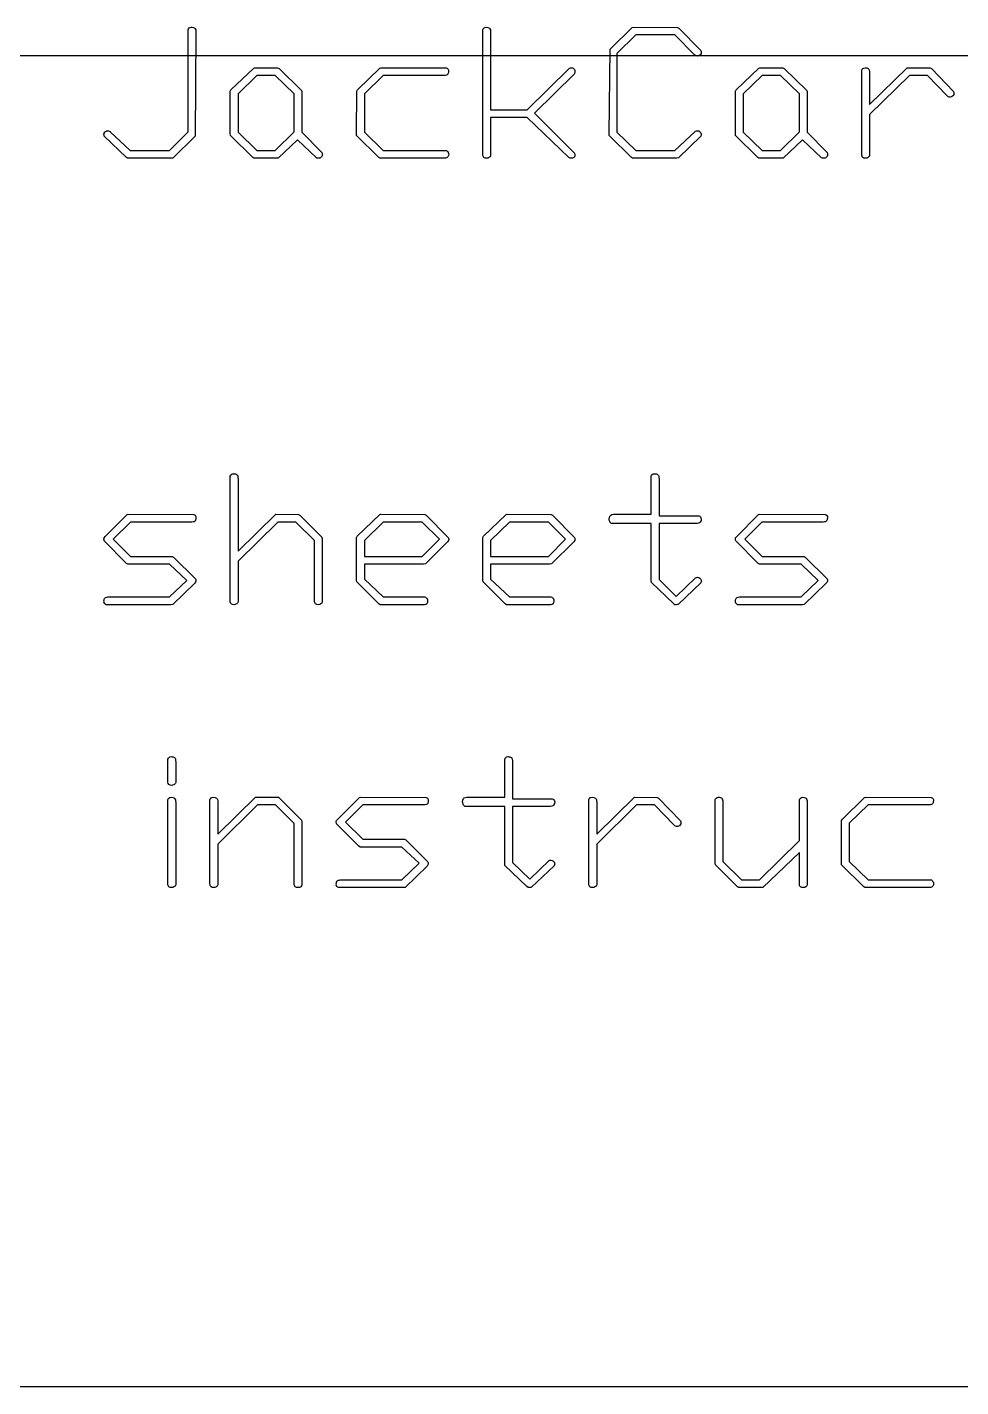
# Model space of a CAD drawing. Header units: millimetres. Extents: x -2305 to 1184, y -190 to 1638.
# Drawn here: x -1711.5 to -1667, y 612.7 to 677.5 of the extents above; entities that cross this region are included whole.
import ezdxf

# ---------------------------------------------------------------- set-up
doc = ezdxf.new("R2010")
doc.units = ezdxf.units.MM

msp = doc.modelspace()

# ---------------------------------------------------------------- linework, layer by layer
at = {"color": 7, "linetype": 'Continuous'}
for p, q in [((-1755.869, 676.114), (-1503.14, 676.114)), ((-1503.14, 612.731), (-1755.869, 612.731))]:
    msp.add_line(p, q, dxfattribs=at)
at = {"color": 7, "linetype": 'Continuous', "flags": 128}
for points in [[(-1703.501, 677.419), (-1703.478, 677.389), (-1703.461, 677.343), (-1703.451, 677.284), (-1703.448, 677.211), (-1703.448, 677.211), (-1703.483, 672.27), (-1703.483, 672.27), (-1704.55, 671.236), (-1704.55, 671.236), (-1704.636, 671.228), (-1704.636, 671.228), (-1706.709, 671.228), (-1706.709, 671.228), (-1706.761, 671.262), (-1706.761, 671.262), (-1707.821, 672.279), (-1707.821, 672.279), (-1707.826, 672.312), (-1707.829, 672.362), (-1707.829, 672.362), (-1707.826, 672.398), (-1707.821, 672.42), (-1707.821, 672.42), (-1707.794, 672.465), (-1707.757, 672.499), (-1707.712, 672.523), (-1707.656, 672.536), (-1707.656, 672.536), (-1707.614, 672.532), (-1707.576, 672.519), (-1707.54, 672.5), (-1707.509, 672.471), (-1707.509, 672.471), (-1706.573, 671.599), (-1706.573, 671.599), (-1704.711, 671.599), (-1704.711, 671.599), (-1703.819, 672.479), (-1703.819, 672.479), (-1703.819, 677.347), (-1703.819, 677.347), (-1703.801, 677.392), (-1703.77, 677.427), (-1703.73, 677.451), (-1703.678, 677.465), (-1703.678, 677.465), (-1703.62, 677.463), (-1703.571, 677.454), (-1703.531, 677.44), (-1703.501, 677.419)], [(-1689.472, 677.418), (-1689.447, 677.388), (-1689.428, 677.342), (-1689.418, 677.283), (-1689.414, 677.21), (-1689.414, 677.21), (-1689.414, 673.53), (-1689.414, 673.53), (-1687.671, 673.53), (-1687.671, 673.53), (-1685.667, 675.509), (-1685.667, 675.509), (-1685.604, 675.529), (-1685.572, 675.535), (-1685.572, 675.535), (-1685.542, 675.532), (-1685.52, 675.527), (-1685.52, 675.527), (-1685.48, 675.509), (-1685.448, 675.484), (-1685.423, 675.449), (-1685.407, 675.406), (-1685.407, 675.406), (-1685.408, 675.351), (-1685.412, 675.307), (-1685.416, 675.275), (-1685.425, 675.252), (-1685.425, 675.252), (-1687.327, 673.365), (-1687.327, 673.365), (-1685.425, 671.471), (-1685.425, 671.471), (-1685.405, 671.409), (-1685.399, 671.377), (-1685.399, 671.377), (-1685.401, 671.351), (-1685.407, 671.333), (-1685.407, 671.333), (-1685.427, 671.295), (-1685.452, 671.265), (-1685.484, 671.243), (-1685.521, 671.228), (-1685.521, 671.228), (-1685.58, 671.229), (-1685.626, 671.235), (-1685.662, 671.242), (-1685.686, 671.254), (-1685.686, 671.254), (-1687.671, 673.159), (-1687.671, 673.159), (-1689.414, 673.159), (-1689.414, 673.159), (-1689.414, 671.362), (-1689.414, 671.362), (-1689.424, 671.329), (-1689.443, 671.299), (-1689.472, 671.271), (-1689.512, 671.244), (-1689.512, 671.244), (-1689.547, 671.233), (-1689.6, 671.228), (-1689.6, 671.228), (-1689.678, 671.237), (-1689.737, 671.266), (-1689.758, 671.29), (-1689.773, 671.323), (-1689.782, 671.364), (-1689.786, 671.415), (-1689.786, 671.415), (-1689.786, 677.347), (-1689.786, 677.347), (-1689.764, 677.392), (-1689.73, 677.427), (-1689.688, 677.451), (-1689.635, 677.465), (-1689.635, 677.465), (-1689.541, 677.454), (-1689.472, 677.418)], [(-1680.453, 677.413), (-1679.402, 676.348), (-1679.402, 676.348), (-1679.389, 676.311), (-1679.385, 676.27), (-1679.385, 676.27), (-1679.387, 676.233), (-1679.393, 676.21), (-1679.393, 676.21), (-1679.42, 676.164), (-1679.457, 676.128), (-1679.503, 676.102), (-1679.559, 676.088), (-1679.559, 676.088), (-1679.643, 676.114), (-1679.706, 676.157), (-1679.706, 676.157), (-1680.642, 677.094), (-1680.642, 677.094), (-1682.507, 677.094), (-1682.507, 677.094), (-1683.4, 676.219), (-1683.4, 676.219), (-1683.4, 672.466), (-1683.4, 672.466), (-1682.507, 671.599), (-1682.507, 671.599), (-1680.642, 671.599), (-1680.642, 671.599), (-1679.654, 672.511), (-1679.654, 672.511), (-1679.614, 672.53), (-1679.567, 672.536), (-1679.567, 672.536), (-1679.507, 672.523), (-1679.446, 672.486), (-1679.42, 672.459), (-1679.4, 672.428), (-1679.388, 672.393), (-1679.385, 672.354), (-1679.385, 672.354), (-1679.402, 672.271), (-1679.402, 672.271), (-1680.473, 671.244), (-1680.473, 671.244), (-1680.543, 671.228), (-1680.543, 671.228), (-1682.658, 671.228), (-1682.658, 671.228), (-1682.71, 671.262), (-1682.71, 671.262), (-1683.771, 672.302), (-1683.771, 672.302), (-1683.771, 672.387), (-1683.771, 672.387), (-1683.728, 676.425), (-1683.728, 676.425), (-1682.668, 677.448), (-1682.668, 677.448), (-1682.616, 677.465), (-1682.616, 677.465), (-1680.514, 677.457), (-1680.514, 677.457), (-1680.453, 677.413)], [(-1699.487, 675.501), (-1698.416, 674.451), (-1698.416, 674.451), (-1698.399, 674.4), (-1698.399, 674.4), (-1698.399, 672.473), (-1698.399, 672.473), (-1697.453, 671.493), (-1697.453, 671.493), (-1697.434, 671.431), (-1697.428, 671.399), (-1697.428, 671.399), (-1697.43, 671.37), (-1697.436, 671.348), (-1697.436, 671.348), (-1697.456, 671.305), (-1697.481, 671.271), (-1697.512, 671.246), (-1697.55, 671.228), (-1697.55, 671.228), (-1697.609, 671.229), (-1697.655, 671.233), (-1697.691, 671.237), (-1697.714, 671.244), (-1697.714, 671.244), (-1698.618, 672.096), (-1698.618, 672.096), (-1699.538, 671.236), (-1699.538, 671.236), (-1699.6, 671.228), (-1699.6, 671.228), (-1700.694, 671.228), (-1700.694, 671.228), (-1700.746, 671.262), (-1700.746, 671.262), (-1701.806, 672.312), (-1701.806, 672.312), (-1701.814, 672.396), (-1701.814, 672.396), (-1701.814, 674.426), (-1701.814, 674.426), (-1701.78, 674.486), (-1701.78, 674.486), (-1700.699, 675.517), (-1700.699, 675.517), (-1700.646, 675.535), (-1700.646, 675.535), (-1699.558, 675.527), (-1699.558, 675.527), (-1699.487, 675.501)], [(-1691.526, 675.525), (-1691.49, 675.509), (-1691.46, 675.486), (-1691.438, 675.457), (-1691.422, 675.42), (-1691.422, 675.42), (-1691.423, 675.362), (-1691.427, 675.312), (-1691.435, 675.269), (-1691.447, 675.234), (-1691.447, 675.234), (-1691.482, 675.203), (-1691.524, 675.181), (-1691.572, 675.168), (-1691.629, 675.163), (-1691.629, 675.163), (-1694.535, 675.163), (-1694.535, 675.163), (-1695.429, 674.291), (-1695.429, 674.291), (-1695.429, 672.472), (-1695.429, 672.472), (-1694.535, 671.599), (-1694.535, 671.599), (-1691.561, 671.599), (-1691.561, 671.599), (-1691.52, 671.59), (-1691.487, 671.57), (-1691.46, 671.541), (-1691.439, 671.502), (-1691.439, 671.502), (-1691.419, 671.458), (-1691.413, 671.414), (-1691.413, 671.414), (-1691.423, 671.352), (-1691.453, 671.29), (-1691.477, 671.263), (-1691.513, 671.243), (-1691.558, 671.232), (-1691.614, 671.228), (-1691.614, 671.228), (-1694.686, 671.228), (-1694.686, 671.228), (-1694.738, 671.262), (-1694.738, 671.262), (-1695.8, 672.312), (-1695.8, 672.312), (-1695.8, 672.396), (-1695.8, 672.396), (-1695.792, 674.426), (-1695.792, 674.426), (-1695.757, 674.486), (-1695.757, 674.486), (-1694.697, 675.517), (-1694.697, 675.517), (-1694.645, 675.535), (-1694.645, 675.535), (-1691.526, 675.525)], [(-1675.43, 675.501), (-1674.359, 674.451), (-1674.359, 674.451), (-1674.341, 674.4), (-1674.341, 674.4), (-1674.341, 672.473), (-1674.341, 672.473), (-1673.396, 671.493), (-1673.396, 671.493), (-1673.376, 671.431), (-1673.37, 671.399), (-1673.37, 671.399), (-1673.373, 671.37), (-1673.378, 671.348), (-1673.378, 671.348), (-1673.398, 671.305), (-1673.424, 671.271), (-1673.455, 671.246), (-1673.492, 671.228), (-1673.492, 671.228), (-1673.551, 671.229), (-1673.598, 671.233), (-1673.634, 671.237), (-1673.657, 671.244), (-1673.657, 671.244), (-1674.561, 672.096), (-1674.561, 672.096), (-1675.481, 671.236), (-1675.481, 671.236), (-1675.542, 671.228), (-1675.542, 671.228), (-1676.636, 671.228), (-1676.636, 671.228), (-1676.688, 671.262), (-1676.688, 671.262), (-1677.749, 672.312), (-1677.749, 672.312), (-1677.757, 672.396), (-1677.757, 672.396), (-1677.757, 674.426), (-1677.757, 674.426), (-1677.722, 674.486), (-1677.722, 674.486), (-1676.642, 675.517), (-1676.642, 675.517), (-1676.589, 675.535), (-1676.589, 675.535), (-1675.5, 675.527), (-1675.5, 675.527), (-1675.43, 675.501)], [(-1668.422, 675.491), (-1667.373, 674.4), (-1667.373, 674.4), (-1667.361, 674.354), (-1667.356, 674.32), (-1667.356, 674.32), (-1667.358, 674.283), (-1667.364, 674.259), (-1667.364, 674.259), (-1667.391, 674.211), (-1667.428, 674.174), (-1667.474, 674.148), (-1667.53, 674.134), (-1667.53, 674.134), (-1667.572, 674.138), (-1667.61, 674.151), (-1667.645, 674.169), (-1667.677, 674.197), (-1667.677, 674.197), (-1668.614, 675.163), (-1668.614, 675.163), (-1669.472, 675.163), (-1669.472, 675.163), (-1671.371, 673.303), (-1671.371, 673.303), (-1671.371, 671.364), (-1671.371, 671.364), (-1671.381, 671.331), (-1671.4, 671.301), (-1671.429, 671.272), (-1671.469, 671.246), (-1671.469, 671.246), (-1671.504, 671.233), (-1671.557, 671.228), (-1671.557, 671.228), (-1671.635, 671.237), (-1671.694, 671.266), (-1671.715, 671.29), (-1671.73, 671.323), (-1671.739, 671.365), (-1671.743, 671.416), (-1671.743, 671.416), (-1671.743, 675.415), (-1671.743, 675.415), (-1671.723, 675.46), (-1671.689, 675.496), (-1671.643, 675.521), (-1671.584, 675.535), (-1671.584, 675.535), (-1671.502, 675.524), (-1671.434, 675.491), (-1671.406, 675.46), (-1671.386, 675.416), (-1671.375, 675.355), (-1671.371, 675.279), (-1671.371, 675.279), (-1671.371, 673.779), (-1671.371, 673.779), (-1669.577, 675.535), (-1669.577, 675.535), (-1668.484, 675.525), (-1668.484, 675.525), (-1668.422, 675.491)], [(-1698.77, 674.29), (-1699.673, 675.163), (-1699.673, 675.163), (-1700.541, 675.163), (-1700.541, 675.163), (-1701.443, 674.298), (-1701.443, 674.298), (-1701.443, 672.473), (-1701.443, 672.473), (-1700.541, 671.599), (-1700.541, 671.599), (-1699.673, 671.599), (-1699.673, 671.599), (-1698.77, 672.482), (-1698.77, 672.482), (-1698.77, 674.29)], [(-1674.713, 674.29), (-1675.615, 675.163), (-1675.615, 675.163), (-1676.483, 675.163), (-1676.483, 675.163), (-1677.386, 674.298), (-1677.386, 674.298), (-1677.386, 672.473), (-1677.386, 672.473), (-1676.483, 671.599), (-1676.483, 671.599), (-1675.615, 671.599), (-1675.615, 671.599), (-1674.713, 672.482), (-1674.713, 672.482), (-1674.713, 674.29)], [(-1701.497, 656.159), (-1701.473, 656.129), (-1701.456, 656.084), (-1701.447, 656.025), (-1701.443, 655.95), (-1701.443, 655.95), (-1701.443, 652.521), (-1701.443, 652.521), (-1699.641, 654.276), (-1699.641, 654.276), (-1698.559, 654.268), (-1698.559, 654.268), (-1698.499, 654.233), (-1698.499, 654.233), (-1697.451, 653.184), (-1697.451, 653.184), (-1697.434, 653.108), (-1697.434, 653.108), (-1697.434, 650.107), (-1697.434, 650.107), (-1697.456, 650.046), (-1697.493, 650.004), (-1697.548, 649.978), (-1697.619, 649.97), (-1697.619, 649.97), (-1697.692, 649.98), (-1697.753, 650.011), (-1697.776, 650.037), (-1697.792, 650.069), (-1697.801, 650.109), (-1697.805, 650.156), (-1697.805, 650.156), (-1697.805, 653.021), (-1697.805, 653.021), (-1698.695, 653.905), (-1698.695, 653.905), (-1699.551, 653.905), (-1699.551, 653.905), (-1701.443, 652.044), (-1701.443, 652.044), (-1701.443, 650.105), (-1701.443, 650.105), (-1701.452, 650.073), (-1701.472, 650.043), (-1701.501, 650.014), (-1701.541, 649.987), (-1701.541, 649.987), (-1701.575, 649.974), (-1701.629, 649.97), (-1701.629, 649.97), (-1701.707, 649.979), (-1701.766, 650.008), (-1701.787, 650.031), (-1701.802, 650.065), (-1701.811, 650.105), (-1701.814, 650.156), (-1701.814, 650.156), (-1701.814, 656.088), (-1701.814, 656.088), (-1701.792, 656.134), (-1701.759, 656.168), (-1701.717, 656.193), (-1701.664, 656.207), (-1701.664, 656.207), (-1701.61, 656.203), (-1701.564, 656.195), (-1701.527, 656.18), (-1701.497, 656.159)], [(-1681.45, 656.159), (-1681.425, 656.128), (-1681.409, 656.083), (-1681.399, 656.022), (-1681.395, 655.947), (-1681.395, 655.947), (-1681.395, 654.202), (-1681.395, 654.202), (-1679.507, 654.202), (-1679.507, 654.202), (-1679.46, 654.179), (-1679.424, 654.145), (-1679.399, 654.102), (-1679.385, 654.048), (-1679.385, 654.048), (-1679.397, 653.97), (-1679.437, 653.898), (-1679.471, 653.869), (-1679.517, 653.848), (-1679.58, 653.835), (-1679.655, 653.831), (-1679.655, 653.831), (-1681.395, 653.831), (-1681.395, 653.831), (-1681.395, 651.161), (-1681.395, 651.161), (-1680.572, 650.363), (-1680.572, 650.363), (-1679.654, 651.252), (-1679.654, 651.252), (-1679.614, 651.271), (-1679.567, 651.277), (-1679.567, 651.277), (-1679.507, 651.264), (-1679.446, 651.227), (-1679.42, 651.201), (-1679.4, 651.169), (-1679.388, 651.134), (-1679.385, 651.095), (-1679.385, 651.095), (-1679.402, 651.013), (-1679.402, 651.013), (-1680.485, 649.986), (-1680.485, 649.986), (-1680.521, 649.974), (-1680.58, 649.97), (-1680.58, 649.97), (-1680.649, 649.97), (-1680.649, 649.97), (-1680.711, 650.02), (-1680.711, 650.02), (-1681.757, 651.029), (-1681.757, 651.029), (-1681.767, 651.112), (-1681.767, 651.112), (-1681.767, 653.831), (-1681.767, 653.831), (-1683.624, 653.831), (-1683.624, 653.831), (-1683.661, 653.838), (-1683.694, 653.857), (-1683.721, 653.89), (-1683.746, 653.936), (-1683.746, 653.936), (-1683.764, 653.998), (-1683.771, 654.053), (-1683.771, 654.053), (-1683.76, 654.135), (-1683.724, 654.207), (-1683.69, 654.237), (-1683.638, 654.259), (-1683.567, 654.272), (-1683.478, 654.276), (-1683.478, 654.276), (-1681.767, 654.276), (-1681.767, 654.276), (-1681.767, 656.09), (-1681.767, 656.09), (-1681.748, 656.135), (-1681.717, 656.17), (-1681.675, 656.193), (-1681.622, 656.207), (-1681.622, 656.207), (-1681.567, 656.203), (-1681.519, 656.195), (-1681.481, 656.18), (-1681.45, 656.159)], [(-1703.544, 654.267), (-1703.49, 654.227), (-1703.448, 654.161), (-1703.448, 654.161), (-1703.449, 654.096), (-1703.455, 654.044), (-1703.463, 654.004), (-1703.475, 653.976), (-1703.475, 653.976), (-1703.501, 653.944), (-1703.54, 653.922), (-1703.588, 653.91), (-1703.649, 653.905), (-1703.649, 653.905), (-1706.566, 653.905), (-1706.566, 653.905), (-1707.386, 653.088), (-1707.386, 653.088), (-1706.562, 652.271), (-1706.562, 652.271), (-1704.576, 652.271), (-1704.576, 652.271), (-1704.515, 652.238), (-1704.515, 652.238), (-1703.465, 651.201), (-1703.465, 651.201), (-1703.453, 651.154), (-1703.448, 651.116), (-1703.448, 651.116), (-1703.453, 651.092), (-1703.465, 651.049), (-1703.465, 651.049), (-1703.508, 650.989), (-1703.508, 650.989), (-1704.551, 649.978), (-1704.551, 649.978), (-1704.638, 649.97), (-1704.638, 649.97), (-1707.724, 649.97), (-1707.724, 649.97), (-1707.757, 649.987), (-1707.785, 650.011), (-1707.809, 650.044), (-1707.829, 650.085), (-1707.829, 650.085), (-1707.821, 650.12), (-1707.829, 650.155), (-1707.829, 650.155), (-1707.825, 650.201), (-1707.816, 650.24), (-1707.8, 650.271), (-1707.777, 650.297), (-1707.744, 650.317), (-1707.698, 650.33), (-1707.64, 650.339), (-1707.568, 650.341), (-1707.568, 650.341), (-1704.703, 650.341), (-1704.703, 650.341), (-1703.885, 651.125), (-1703.885, 651.125), (-1704.702, 651.9), (-1704.702, 651.9), (-1706.691, 651.9), (-1706.691, 651.9), (-1706.752, 651.935), (-1706.752, 651.935), (-1707.811, 653.01), (-1707.811, 653.01), (-1707.824, 653.045), (-1707.829, 653.096), (-1707.829, 653.096), (-1707.826, 653.133), (-1707.819, 653.158), (-1707.819, 653.158), (-1707.767, 653.218), (-1707.767, 653.218), (-1706.723, 654.259), (-1706.723, 654.259), (-1706.671, 654.276), (-1706.671, 654.276), (-1703.544, 654.267)], [(-1692.482, 654.233), (-1691.431, 653.166), (-1691.431, 653.166), (-1691.418, 653.138), (-1691.413, 653.088), (-1691.413, 653.088), (-1691.416, 653.045), (-1691.422, 653.019), (-1691.422, 653.019), (-1691.466, 652.958), (-1691.466, 652.958), (-1692.524, 651.918), (-1692.524, 651.918), (-1692.611, 651.9), (-1692.611, 651.9), (-1695.429, 651.9), (-1695.429, 651.9), (-1695.429, 651.19), (-1695.429, 651.19), (-1694.535, 650.341), (-1694.535, 650.341), (-1692.56, 650.341), (-1692.56, 650.341), (-1692.517, 650.322), (-1692.482, 650.3), (-1692.458, 650.276), (-1692.442, 650.248), (-1692.426, 650.196), (-1692.42, 650.155), (-1692.42, 650.155), (-1692.429, 650.074), (-1692.455, 650.016), (-1692.498, 649.981), (-1692.56, 649.97), (-1692.56, 649.97), (-1694.679, 649.97), (-1694.679, 649.97), (-1694.732, 650.003), (-1694.732, 650.003), (-1695.792, 651.053), (-1695.792, 651.053), (-1695.8, 651.138), (-1695.8, 651.138), (-1695.8, 653.167), (-1695.8, 653.167), (-1695.765, 653.227), (-1695.765, 653.227), (-1694.697, 654.259), (-1694.697, 654.259), (-1694.645, 654.276), (-1694.645, 654.276), (-1692.542, 654.268), (-1692.542, 654.268), (-1692.482, 654.233)], [(-1691.857, 653.093), (-1692.671, 653.905), (-1692.671, 653.905), (-1694.535, 653.905), (-1694.535, 653.905), (-1695.429, 653.023), (-1695.429, 653.023), (-1695.429, 652.271), (-1695.429, 652.271), (-1692.68, 652.271), (-1692.68, 652.271), (-1691.857, 653.093)], [(-1686.468, 654.233), (-1685.416, 653.166), (-1685.416, 653.166), (-1685.404, 653.138), (-1685.399, 653.088), (-1685.399, 653.088), (-1685.401, 653.045), (-1685.407, 653.019), (-1685.407, 653.019), (-1685.451, 652.958), (-1685.451, 652.958), (-1686.509, 651.918), (-1686.509, 651.918), (-1686.596, 651.9), (-1686.596, 651.9), (-1689.414, 651.9), (-1689.414, 651.9), (-1689.414, 651.19), (-1689.414, 651.19), (-1688.521, 650.341), (-1688.521, 650.341), (-1686.545, 650.341), (-1686.545, 650.341), (-1686.502, 650.322), (-1686.468, 650.3), (-1686.443, 650.276), (-1686.428, 650.248), (-1686.412, 650.196), (-1686.406, 650.155), (-1686.406, 650.155), (-1686.414, 650.074), (-1686.441, 650.016), (-1686.484, 649.981), (-1686.545, 649.97), (-1686.545, 649.97), (-1688.665, 649.97), (-1688.665, 649.97), (-1688.717, 650.003), (-1688.717, 650.003), (-1689.778, 651.053), (-1689.778, 651.053), (-1689.786, 651.138), (-1689.786, 651.138), (-1689.786, 653.167), (-1689.786, 653.167), (-1689.751, 653.227), (-1689.751, 653.227), (-1688.682, 654.259), (-1688.682, 654.259), (-1688.63, 654.276), (-1688.63, 654.276), (-1686.528, 654.268), (-1686.528, 654.268), (-1686.468, 654.233)], [(-1685.842, 653.093), (-1686.657, 653.905), (-1686.657, 653.905), (-1688.521, 653.905), (-1688.521, 653.905), (-1689.414, 653.023), (-1689.414, 653.023), (-1689.414, 652.271), (-1689.414, 652.271), (-1686.666, 652.271), (-1686.666, 652.271), (-1685.842, 653.093)], [(-1673.472, 654.267), (-1673.418, 654.227), (-1673.376, 654.161), (-1673.376, 654.161), (-1673.377, 654.096), (-1673.383, 654.044), (-1673.391, 654.004), (-1673.403, 653.976), (-1673.403, 653.976), (-1673.43, 653.944), (-1673.468, 653.922), (-1673.517, 653.91), (-1673.577, 653.905), (-1673.577, 653.905), (-1676.495, 653.905), (-1676.495, 653.905), (-1677.314, 653.088), (-1677.314, 653.088), (-1676.49, 652.271), (-1676.49, 652.271), (-1674.504, 652.271), (-1674.504, 652.271), (-1674.444, 652.238), (-1674.444, 652.238), (-1673.394, 651.201), (-1673.394, 651.201), (-1673.381, 651.154), (-1673.376, 651.116), (-1673.376, 651.116), (-1673.381, 651.092), (-1673.394, 651.049), (-1673.394, 651.049), (-1673.436, 650.989), (-1673.436, 650.989), (-1674.479, 649.978), (-1674.479, 649.978), (-1674.566, 649.97), (-1674.566, 649.97), (-1677.653, 649.97), (-1677.653, 649.97), (-1677.685, 649.987), (-1677.713, 650.011), (-1677.737, 650.044), (-1677.757, 650.085), (-1677.757, 650.085), (-1677.749, 650.12), (-1677.757, 650.155), (-1677.757, 650.155), (-1677.753, 650.201), (-1677.744, 650.24), (-1677.728, 650.271), (-1677.705, 650.297), (-1677.672, 650.317), (-1677.626, 650.33), (-1677.568, 650.339), (-1677.496, 650.341), (-1677.496, 650.341), (-1674.631, 650.341), (-1674.631, 650.341), (-1673.814, 651.125), (-1673.814, 651.125), (-1674.63, 651.9), (-1674.63, 651.9), (-1676.619, 651.9), (-1676.619, 651.9), (-1676.68, 651.935), (-1676.68, 651.935), (-1677.74, 653.01), (-1677.74, 653.01), (-1677.752, 653.045), (-1677.757, 653.096), (-1677.757, 653.096), (-1677.755, 653.133), (-1677.748, 653.158), (-1677.748, 653.158), (-1677.695, 653.218), (-1677.695, 653.218), (-1676.651, 654.259), (-1676.651, 654.259), (-1676.599, 654.276), (-1676.599, 654.276), (-1673.472, 654.267)], [(-1704.467, 642.688), (-1704.443, 642.657), (-1704.426, 642.612), (-1704.417, 642.551), (-1704.413, 642.476), (-1704.413, 642.476), (-1704.413, 641.507), (-1704.413, 641.507), (-1704.428, 641.468), (-1704.449, 641.435), (-1704.474, 641.411), (-1704.503, 641.393), (-1704.557, 641.375), (-1704.599, 641.368), (-1704.599, 641.368), (-1704.68, 641.377), (-1704.738, 641.405), (-1704.773, 641.451), (-1704.784, 641.516), (-1704.784, 641.516), (-1704.784, 642.615), (-1704.784, 642.615), (-1704.762, 642.661), (-1704.729, 642.697), (-1704.687, 642.723), (-1704.634, 642.737), (-1704.634, 642.737), (-1704.58, 642.733), (-1704.534, 642.725), (-1704.497, 642.709), (-1704.467, 642.688)], [(-1688.429, 642.689), (-1688.405, 642.658), (-1688.389, 642.613), (-1688.378, 642.552), (-1688.375, 642.477), (-1688.375, 642.477), (-1688.375, 640.732), (-1688.375, 640.732), (-1686.486, 640.732), (-1686.486, 640.732), (-1686.44, 640.709), (-1686.404, 640.675), (-1686.378, 640.632), (-1686.364, 640.578), (-1686.364, 640.578), (-1686.377, 640.5), (-1686.417, 640.428), (-1686.45, 640.399), (-1686.497, 640.378), (-1686.559, 640.365), (-1686.635, 640.361), (-1686.635, 640.361), (-1688.375, 640.361), (-1688.375, 640.361), (-1688.375, 637.691), (-1688.375, 637.691), (-1687.551, 636.893), (-1687.551, 636.893), (-1686.633, 637.782), (-1686.633, 637.782), (-1686.594, 637.801), (-1686.546, 637.807), (-1686.546, 637.807), (-1686.486, 637.794), (-1686.426, 637.757), (-1686.399, 637.731), (-1686.379, 637.699), (-1686.368, 637.665), (-1686.364, 637.625), (-1686.364, 637.625), (-1686.382, 637.543), (-1686.382, 637.543), (-1687.464, 636.516), (-1687.464, 636.516), (-1687.5, 636.504), (-1687.559, 636.5), (-1687.559, 636.5), (-1687.629, 636.5), (-1687.629, 636.5), (-1687.69, 636.55), (-1687.69, 636.55), (-1688.737, 637.559), (-1688.737, 637.559), (-1688.746, 637.642), (-1688.746, 637.642), (-1688.746, 640.361), (-1688.746, 640.361), (-1690.604, 640.361), (-1690.604, 640.361), (-1690.641, 640.368), (-1690.673, 640.387), (-1690.701, 640.42), (-1690.725, 640.466), (-1690.725, 640.466), (-1690.744, 640.528), (-1690.751, 640.584), (-1690.751, 640.584), (-1690.739, 640.665), (-1690.703, 640.737), (-1690.67, 640.767), (-1690.618, 640.789), (-1690.547, 640.802), (-1690.457, 640.806), (-1690.457, 640.806), (-1688.746, 640.806), (-1688.746, 640.806), (-1688.746, 642.62), (-1688.746, 642.62), (-1688.728, 642.665), (-1688.696, 642.7), (-1688.655, 642.723), (-1688.601, 642.737), (-1688.601, 642.737), (-1688.547, 642.733), (-1688.499, 642.725), (-1688.461, 642.71), (-1688.429, 642.689)], [(-1704.471, 640.759), (-1704.446, 640.729), (-1704.427, 640.683), (-1704.417, 640.624), (-1704.413, 640.55), (-1704.413, 640.55), (-1704.413, 636.637), (-1704.413, 636.637), (-1704.422, 636.603), (-1704.442, 636.573), (-1704.471, 636.544), (-1704.511, 636.517), (-1704.511, 636.517), (-1704.545, 636.504), (-1704.599, 636.5), (-1704.599, 636.5), (-1704.677, 636.509), (-1704.736, 636.538), (-1704.757, 636.561), (-1704.772, 636.595), (-1704.781, 636.637), (-1704.784, 636.688), (-1704.784, 636.688), (-1704.784, 640.679), (-1704.784, 640.679), (-1704.765, 640.722), (-1704.733, 640.758), (-1704.689, 640.785), (-1704.634, 640.806), (-1704.634, 640.806), (-1704.54, 640.795), (-1704.471, 640.759)], [(-1699.464, 640.763), (-1698.416, 639.715), (-1698.416, 639.715), (-1698.399, 639.638), (-1698.399, 639.638), (-1698.399, 636.637), (-1698.399, 636.637), (-1698.421, 636.576), (-1698.458, 636.535), (-1698.514, 636.508), (-1698.584, 636.5), (-1698.584, 636.5), (-1698.658, 636.51), (-1698.718, 636.541), (-1698.741, 636.567), (-1698.757, 636.599), (-1698.767, 636.639), (-1698.77, 636.687), (-1698.77, 636.687), (-1698.77, 639.551), (-1698.77, 639.551), (-1699.66, 640.435), (-1699.66, 640.435), (-1700.516, 640.435), (-1700.516, 640.435), (-1702.408, 638.574), (-1702.408, 638.574), (-1702.408, 636.635), (-1702.408, 636.635), (-1702.418, 636.603), (-1702.437, 636.573), (-1702.466, 636.544), (-1702.506, 636.517), (-1702.506, 636.517), (-1702.541, 636.504), (-1702.594, 636.5), (-1702.594, 636.5), (-1702.672, 636.509), (-1702.731, 636.538), (-1702.752, 636.561), (-1702.767, 636.595), (-1702.776, 636.637), (-1702.78, 636.688), (-1702.78, 636.688), (-1702.78, 640.687), (-1702.78, 640.687), (-1702.76, 640.732), (-1702.726, 640.768), (-1702.68, 640.792), (-1702.621, 640.806), (-1702.621, 640.806), (-1702.54, 640.796), (-1702.471, 640.762), (-1702.443, 640.732), (-1702.423, 640.688), (-1702.412, 640.626), (-1702.408, 640.551), (-1702.408, 640.551), (-1702.408, 639.051), (-1702.408, 639.051), (-1700.616, 640.806), (-1700.616, 640.806), (-1699.524, 640.798), (-1699.524, 640.798), (-1699.464, 640.763)], [(-1692.481, 640.797), (-1692.426, 640.758), (-1692.384, 640.691), (-1692.384, 640.691), (-1692.386, 640.626), (-1692.391, 640.574), (-1692.4, 640.534), (-1692.411, 640.506), (-1692.411, 640.506), (-1692.438, 640.474), (-1692.476, 640.452), (-1692.525, 640.44), (-1692.585, 640.435), (-1692.585, 640.435), (-1695.503, 640.435), (-1695.503, 640.435), (-1696.322, 639.618), (-1696.322, 639.618), (-1695.498, 638.802), (-1695.498, 638.802), (-1693.512, 638.802), (-1693.512, 638.802), (-1693.452, 638.768), (-1693.452, 638.768), (-1692.402, 637.731), (-1692.402, 637.731), (-1692.389, 637.684), (-1692.384, 637.646), (-1692.384, 637.646), (-1692.389, 637.622), (-1692.402, 637.579), (-1692.402, 637.579), (-1692.445, 637.52), (-1692.445, 637.52), (-1693.488, 636.508), (-1693.488, 636.508), (-1693.575, 636.5), (-1693.575, 636.5), (-1696.661, 636.5), (-1696.661, 636.5), (-1696.693, 636.517), (-1696.721, 636.541), (-1696.746, 636.574), (-1696.765, 636.615), (-1696.765, 636.615), (-1696.757, 636.651), (-1696.765, 636.685), (-1696.765, 636.685), (-1696.762, 636.731), (-1696.753, 636.77), (-1696.736, 636.801), (-1696.713, 636.827), (-1696.681, 636.847), (-1696.634, 636.861), (-1696.576, 636.869), (-1696.504, 636.871), (-1696.504, 636.871), (-1693.64, 636.871), (-1693.64, 636.871), (-1692.822, 637.655), (-1692.822, 637.655), (-1693.639, 638.43), (-1693.639, 638.43), (-1695.627, 638.43), (-1695.627, 638.43), (-1695.689, 638.465), (-1695.689, 638.465), (-1696.748, 639.541), (-1696.748, 639.541), (-1696.761, 639.575), (-1696.765, 639.626), (-1696.765, 639.626), (-1696.763, 639.664), (-1696.756, 639.688), (-1696.756, 639.688), (-1696.704, 639.748), (-1696.704, 639.748), (-1695.66, 640.789), (-1695.66, 640.789), (-1695.607, 640.806), (-1695.607, 640.806), (-1692.481, 640.797)], [(-1681.416, 640.762), (-1680.367, 639.672), (-1680.367, 639.672), (-1680.355, 639.625), (-1680.35, 639.592), (-1680.35, 639.592), (-1680.352, 639.554), (-1680.358, 639.53), (-1680.358, 639.53), (-1680.385, 639.483), (-1680.422, 639.445), (-1680.468, 639.42), (-1680.524, 639.406), (-1680.524, 639.406), (-1680.566, 639.409), (-1680.604, 639.422), (-1680.639, 639.441), (-1680.671, 639.469), (-1680.671, 639.469), (-1681.608, 640.435), (-1681.608, 640.435), (-1682.466, 640.435), (-1682.466, 640.435), (-1684.365, 638.574), (-1684.365, 638.574), (-1684.365, 636.635), (-1684.365, 636.635), (-1684.375, 636.603), (-1684.394, 636.573), (-1684.423, 636.544), (-1684.463, 636.517), (-1684.463, 636.517), (-1684.498, 636.504), (-1684.551, 636.5), (-1684.551, 636.5), (-1684.629, 636.509), (-1684.688, 636.538), (-1684.709, 636.561), (-1684.724, 636.595), (-1684.733, 636.637), (-1684.737, 636.688), (-1684.737, 636.688), (-1684.737, 640.687), (-1684.737, 640.687), (-1684.717, 640.732), (-1684.683, 640.768), (-1684.637, 640.792), (-1684.578, 640.806), (-1684.578, 640.806), (-1684.496, 640.796), (-1684.428, 640.762), (-1684.4, 640.732), (-1684.38, 640.688), (-1684.369, 640.626), (-1684.365, 640.551), (-1684.365, 640.551), (-1684.365, 639.051), (-1684.365, 639.051), (-1682.571, 640.806), (-1682.571, 640.806), (-1681.478, 640.797), (-1681.478, 640.797), (-1681.416, 640.762)], [(-1678.41, 640.759), (-1678.385, 640.729), (-1678.366, 640.683), (-1678.354, 640.624), (-1678.351, 640.551), (-1678.351, 640.551), (-1678.351, 637.747), (-1678.351, 637.747), (-1677.461, 636.871), (-1677.461, 636.871), (-1676.605, 636.871), (-1676.605, 636.871), (-1674.713, 638.741), (-1674.713, 638.741), (-1674.713, 640.679), (-1674.713, 640.679), (-1674.693, 640.722), (-1674.662, 640.758), (-1674.618, 640.785), (-1674.562, 640.806), (-1674.562, 640.806), (-1674.481, 640.796), (-1674.395, 640.763), (-1674.395, 640.763), (-1674.372, 640.731), (-1674.354, 640.684), (-1674.345, 640.624), (-1674.341, 640.55), (-1674.341, 640.55), (-1674.341, 636.637), (-1674.341, 636.637), (-1674.363, 636.576), (-1674.401, 636.535), (-1674.456, 636.508), (-1674.527, 636.5), (-1674.527, 636.5), (-1674.6, 636.51), (-1674.66, 636.541), (-1674.684, 636.566), (-1674.7, 636.598), (-1674.709, 636.637), (-1674.713, 636.683), (-1674.713, 636.683), (-1674.713, 638.17), (-1674.713, 638.17), (-1676.453, 636.508), (-1676.453, 636.508), (-1676.514, 636.5), (-1676.514, 636.5), (-1677.605, 636.5), (-1677.605, 636.5), (-1677.657, 636.533), (-1677.657, 636.533), (-1678.705, 637.583), (-1678.705, 637.583), (-1678.722, 637.668), (-1678.722, 637.668), (-1678.722, 640.695), (-1678.722, 640.695), (-1678.704, 640.731), (-1678.672, 640.762), (-1678.631, 640.787), (-1678.577, 640.806), (-1678.577, 640.806), (-1678.526, 640.803), (-1678.481, 640.795), (-1678.443, 640.78), (-1678.41, 640.759)], [(-1668.434, 640.797), (-1668.398, 640.781), (-1668.368, 640.758), (-1668.346, 640.729), (-1668.329, 640.691), (-1668.329, 640.691), (-1668.331, 640.633), (-1668.335, 640.584), (-1668.343, 640.541), (-1668.355, 640.506), (-1668.355, 640.506), (-1668.39, 640.474), (-1668.431, 640.452), (-1668.48, 640.44), (-1668.537, 640.435), (-1668.537, 640.435), (-1671.443, 640.435), (-1671.443, 640.435), (-1672.337, 639.563), (-1672.337, 639.563), (-1672.337, 637.743), (-1672.337, 637.743), (-1671.443, 636.871), (-1671.443, 636.871), (-1668.469, 636.871), (-1668.469, 636.871), (-1668.428, 636.862), (-1668.394, 636.842), (-1668.368, 636.813), (-1668.347, 636.774), (-1668.347, 636.774), (-1668.327, 636.729), (-1668.321, 636.685), (-1668.321, 636.685), (-1668.331, 636.624), (-1668.361, 636.561), (-1668.385, 636.535), (-1668.421, 636.515), (-1668.466, 636.503), (-1668.522, 636.5), (-1668.522, 636.5), (-1671.594, 636.5), (-1671.594, 636.5), (-1671.646, 636.533), (-1671.646, 636.533), (-1672.708, 637.583), (-1672.708, 637.583), (-1672.708, 637.668), (-1672.708, 637.668), (-1672.7, 639.697), (-1672.7, 639.697), (-1672.665, 639.757), (-1672.665, 639.757), (-1671.605, 640.789), (-1671.605, 640.789), (-1671.552, 640.806), (-1671.552, 640.806), (-1668.434, 640.797)]]:
    msp.add_lwpolyline(points, dxfattribs=at)

doc.saveas('drawing.dxf')
